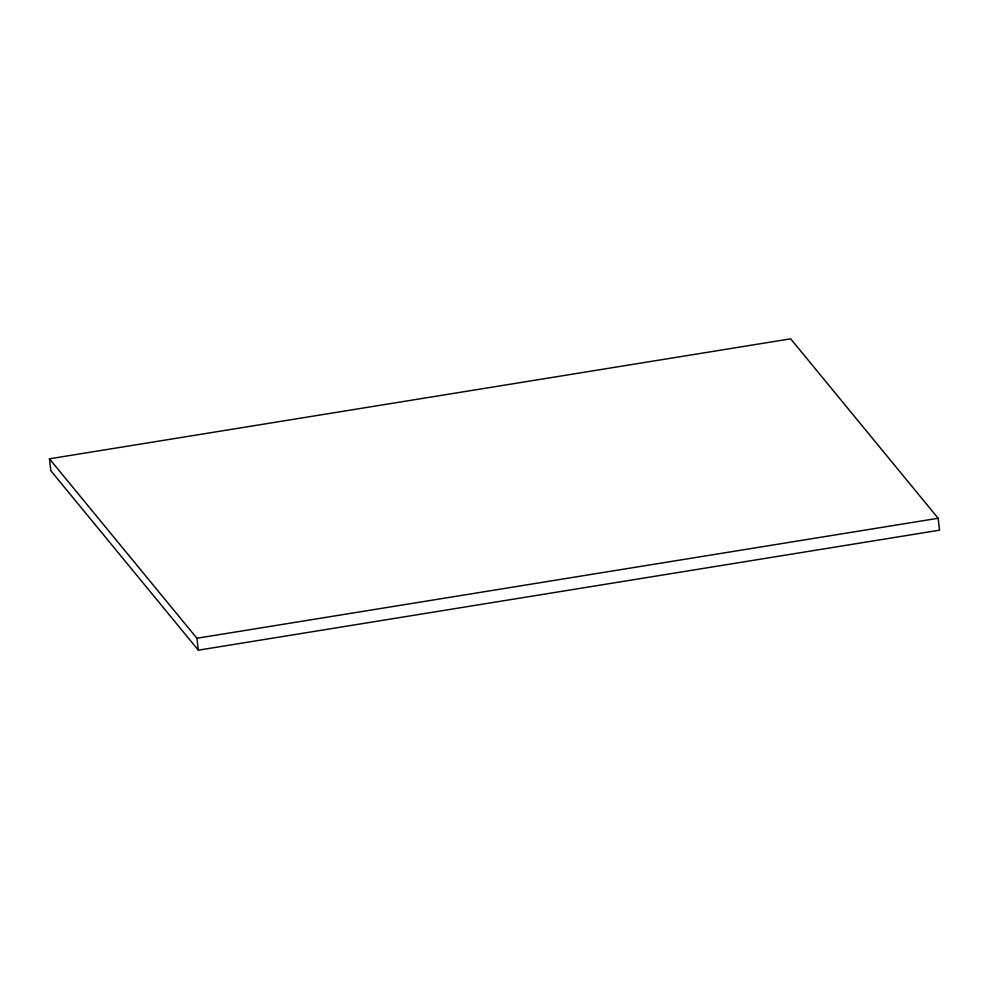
<?xml version="1.0" encoding="UTF-8"?>
<svg xmlns="http://www.w3.org/2000/svg" width="989" height="989" viewBox="0 0 989 989"><rect width="100%" height="100%" fill="white"/><g stroke="black" fill="none" stroke-linecap="round" stroke-linejoin="round"><path stroke-width="1.48" d="M49.45 458.822L790.668 338.819L938.153 518.261L939.55 530.178L198.332 650.181L50.847 470.739L49.45 458.822L196.922 638.251L198.332 650.181M196.922 638.251L938.153 518.261"/></g></svg>
